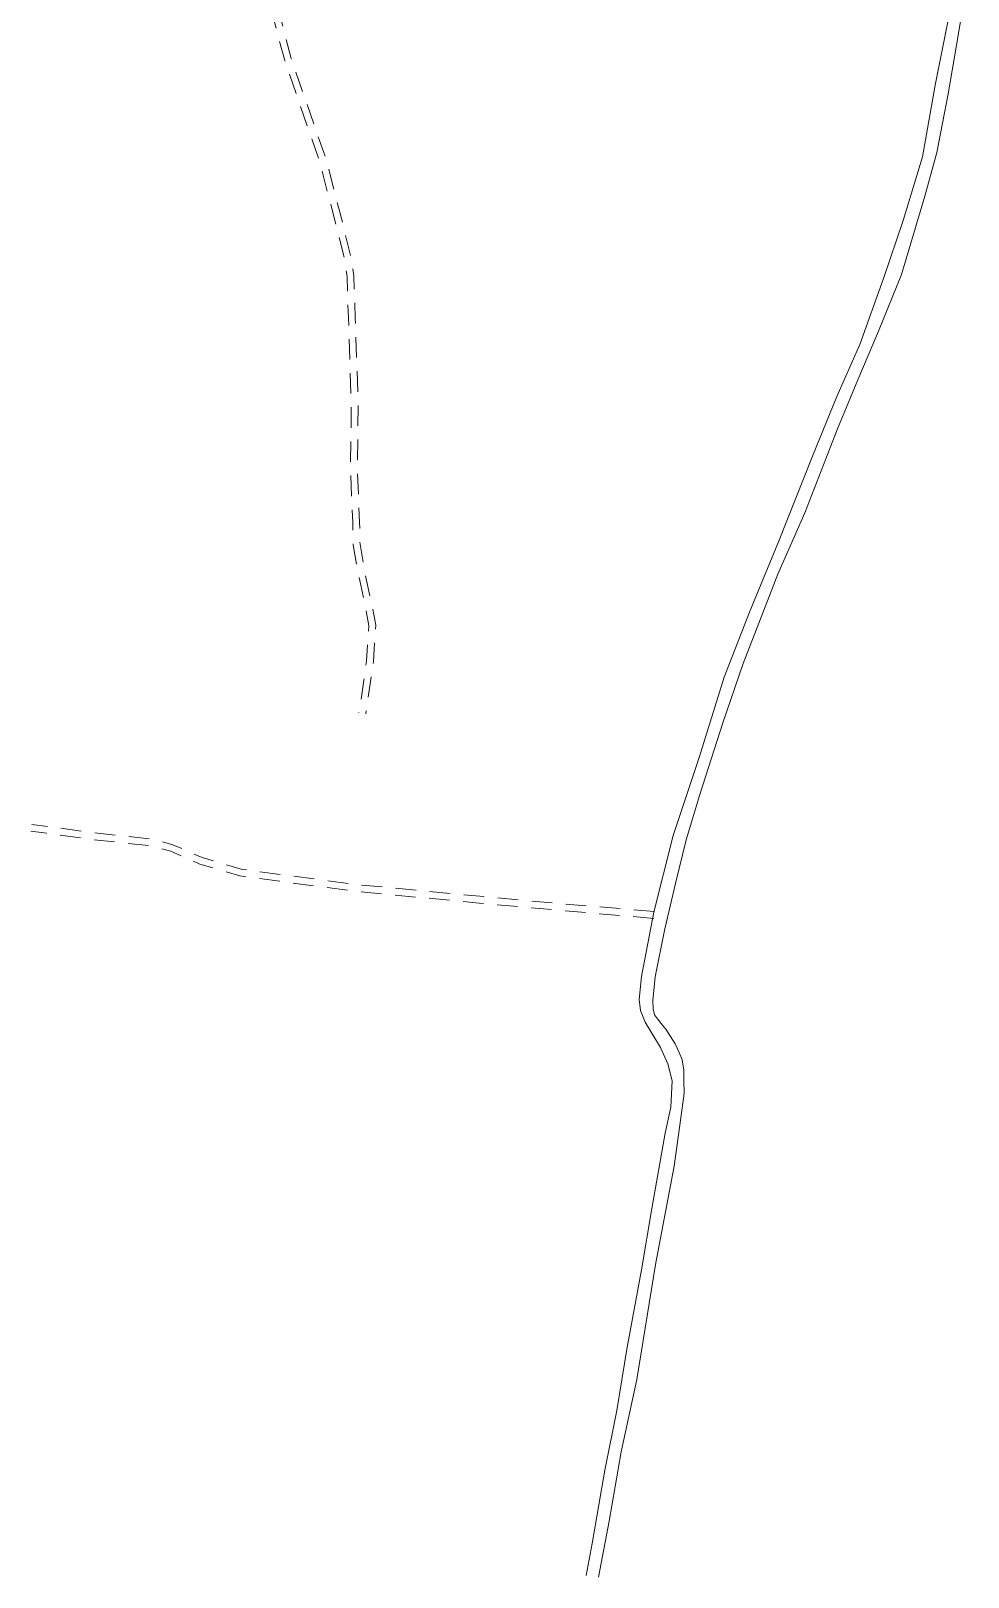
# Model space of a CAD drawing. Header units: metres. Extents: x 556238 to 587446, y 1177111 to 1219372.
# Drawn here: x 572462 to 572736.3, y 1204815.9 to 1205268.4 of the extents above; entities that cross this region are included whole.
import ezdxf

# ---------------------------------------------------------------- set-up
doc = ezdxf.new("R2010")
doc.units = ezdxf.units.M
doc.header["$MEASUREMENT"] = 0
doc.linetypes.add('Xr_Nen GT$0$MON', pattern=[10, 6, -4])
doc.layers.add('Xr_Nen GT$0$DUONG BT-NEN BT', color=38, linetype='Continuous', lineweight=0)
doc.layers.add('Xr_Nen GT$0$DUONG_DA', color=38, linetype='Xr_Nen GT$0$MON', lineweight=0)

msp = doc.modelspace()

# ---------------------------------------------------------------- linework, layer by layer
at = {"layer": 'Xr_Nen GT$0$DUONG BT-NEN BT', "flags": 128}
for points in [[(572628.12078, 1204815.87614), (572631.25302, 1204832.21102), (572634.74067, 1204852.50586), (572639.35979, 1204873.67195), (572644.84943, 1204907.38244), (572650.23585, 1204936.10875), (572652.59568, 1204953.12211), (572653.15996, 1204957.47833), (572653.10859, 1204961.27084), (572653.05723, 1204964.24331), (572652.59568, 1204967.21577), (572651.72371, 1204969.41948), (572650.54403, 1204971.98201), (572647.821, 1204976.21416), (572646.89767, 1204977.44423), (572645.35893, 1204979.2892), (572644.48696, 1204980.4167), (572644.1279, 1204982.21038), (572644.02541, 1204984.61914), (572644.69217, 1204991.53779), (572647.51306, 1205005.55828), (572650.64336, 1205018.90907), (572653.82452, 1205031.63451), (572657.77567, 1205044.87393), (572664.54771, 1205065.90705), (572670.50035, 1205083.30543), (572675.01674, 1205095.0635), (572680.61033, 1205109.43451), (572688.51189, 1205127.33642), (572698.10749, 1205151.96999), (572704.06281, 1205166.2522), (572710.11745, 1205180.56479), (572716.8391, 1205197.14049), (572723.66323, 1205220.07651), (572727.10365, 1205232.76678), (572730.43916, 1205249.95161), (572733.51784, 1205267.60048), (572736.28859, 1205284.79175)], [(572731.06259, 1205274.44401), (572726.70199, 1205252.53495), (572722.90445, 1205231.58985), (572717.3116, 1205212.9145), (572711.51256, 1205195.92487), (572704.63439, 1205176.62827), (572697.91177, 1205161.3825), (572690.72736, 1205143.93527), (572680.77513, 1205118.89734), (572672.30905, 1205098.31889), (572664.92186, 1205079.27444), (572657.58287, 1205055.7249), (572649.98658, 1205032.88657), (572644.33457, 1205010.43687), (572640.74176, 1204991.60432), (572640.02363, 1204984.94183), (572640.43406, 1204981.71311), (572641.76758, 1204978.27943), (572644.02444, 1204974.58939), (572646.23358, 1204970.87318), (572648.43908, 1204966.10694), (572649.67011, 1204961.08454), (572649.25944, 1204953.37739), (572647.66935, 1204945.79246), (572643.76956, 1204923.78034), (572640.69185, 1204905.8119), (572636.4335, 1204882.62588), (572633.50964, 1204864.65793), (572630.02174, 1204847.16166), (572626.27581, 1204825.65696), (572624.47904, 1204816.33736)]]:
    msp.add_lwpolyline(points, dxfattribs=at)
at = {"layer": 'Xr_Nen GT$0$DUONG_DA', "flags": 128}
for points in [[(572477.6681, 1205518.04835), (572491.20779, 1205470.92356), (572497.70694, 1205438.83587), (572504.98799, 1205405.13465), (572510.58668, 1205380.68338), (572512.7542, 1205371.50593), (572516.30441, 1205366.27485), (572518.41059, 1205358.75899), (572519.91402, 1205344.72707), (572520.39578, 1205331.2272), (572522.2612, 1205319.9835), (572525.87178, 1205305.43263), (572530.44733, 1205282.00598), (572536.28921, 1205259.7168), (572546.64408, 1205229.80585), (572548.32936, 1205223.09362), (572550.49566, 1205214.85618), (572553.7484, 1205201.7809), (572554.53055, 1205196.54982), (572554.95193, 1205184.28384), (572555.79615, 1205158.51349), (572555.55515, 1205140.32681), (572556.21583, 1205124.53218), (572556.33608, 1205117.97832), (572557.65987, 1205110.16185), (572559.76628, 1205100.52054), (572560.90968, 1205094.32747), (572560.24901, 1205083.95862), (572559.46662, 1205078.30668), (572558.02282, 1205068.84581)], [(572479.59033, 1205518.60064), (572493.15211, 1205471.39898), (572499.66457, 1205439.24558), (572506.94029, 1205405.56904), (572512.5347, 1205381.13644), (572514.61597, 1205372.3242), (572518.14229, 1205367.12832), (572520.38143, 1205359.13798), (572521.91022, 1205344.86945), (572522.38991, 1205331.42737), (572524.22132, 1205320.38863), (572527.82504, 1205305.86543), (572532.39807, 1205282.45165), (572538.20435, 1205260.29833), (572548.5626, 1205230.37759), (572550.26643, 1205223.59149), (572552.43329, 1205215.35195), (572555.71229, 1205202.17107), (572556.52545, 1205196.73263), (572556.9508, 1205184.35092), (572557.79658, 1205158.533), (572557.55571, 1205140.35537), (572558.21506, 1205124.59233), (572558.333, 1205118.16469), (572559.62388, 1205110.54249), (572561.72714, 1205100.91565), (572562.92137, 1205094.44724), (572562.24026, 1205083.75764), (572561.44582, 1205078.01868), (572559.99993, 1205068.54409)], [(572644.28676, 1205008.66898), (572617.03589, 1205010.97379), (572593.25095, 1205013.12289), (572557.25618, 1205016.5635), (572523.15104, 1205021.0955), (572511.49369, 1205024.55894), (572502.93848, 1205028.29887), (572496.67993, 1205029.96917), (572486.77137, 1205030.98826), (572478.61248, 1205031.90194), (572467.04143, 1205033.5295), (572462.02695, 1205034.16105)], [(572644.45531, 1205010.66186), (572617.21016, 1205012.96619), (572593.4361, 1205015.11431), (572557.48313, 1205018.55092), (572523.57013, 1205023.05739), (572512.18165, 1205026.44095), (572503.60067, 1205030.19214), (572497.04237, 1205031.94244), (572486.98497, 1205032.97684), (572478.86311, 1205033.88638), (572467.30568, 1205035.51202), (572462.27687, 1205036.14538)]]:
    msp.add_lwpolyline(points, dxfattribs=at)

doc.saveas('drawing.dxf')
